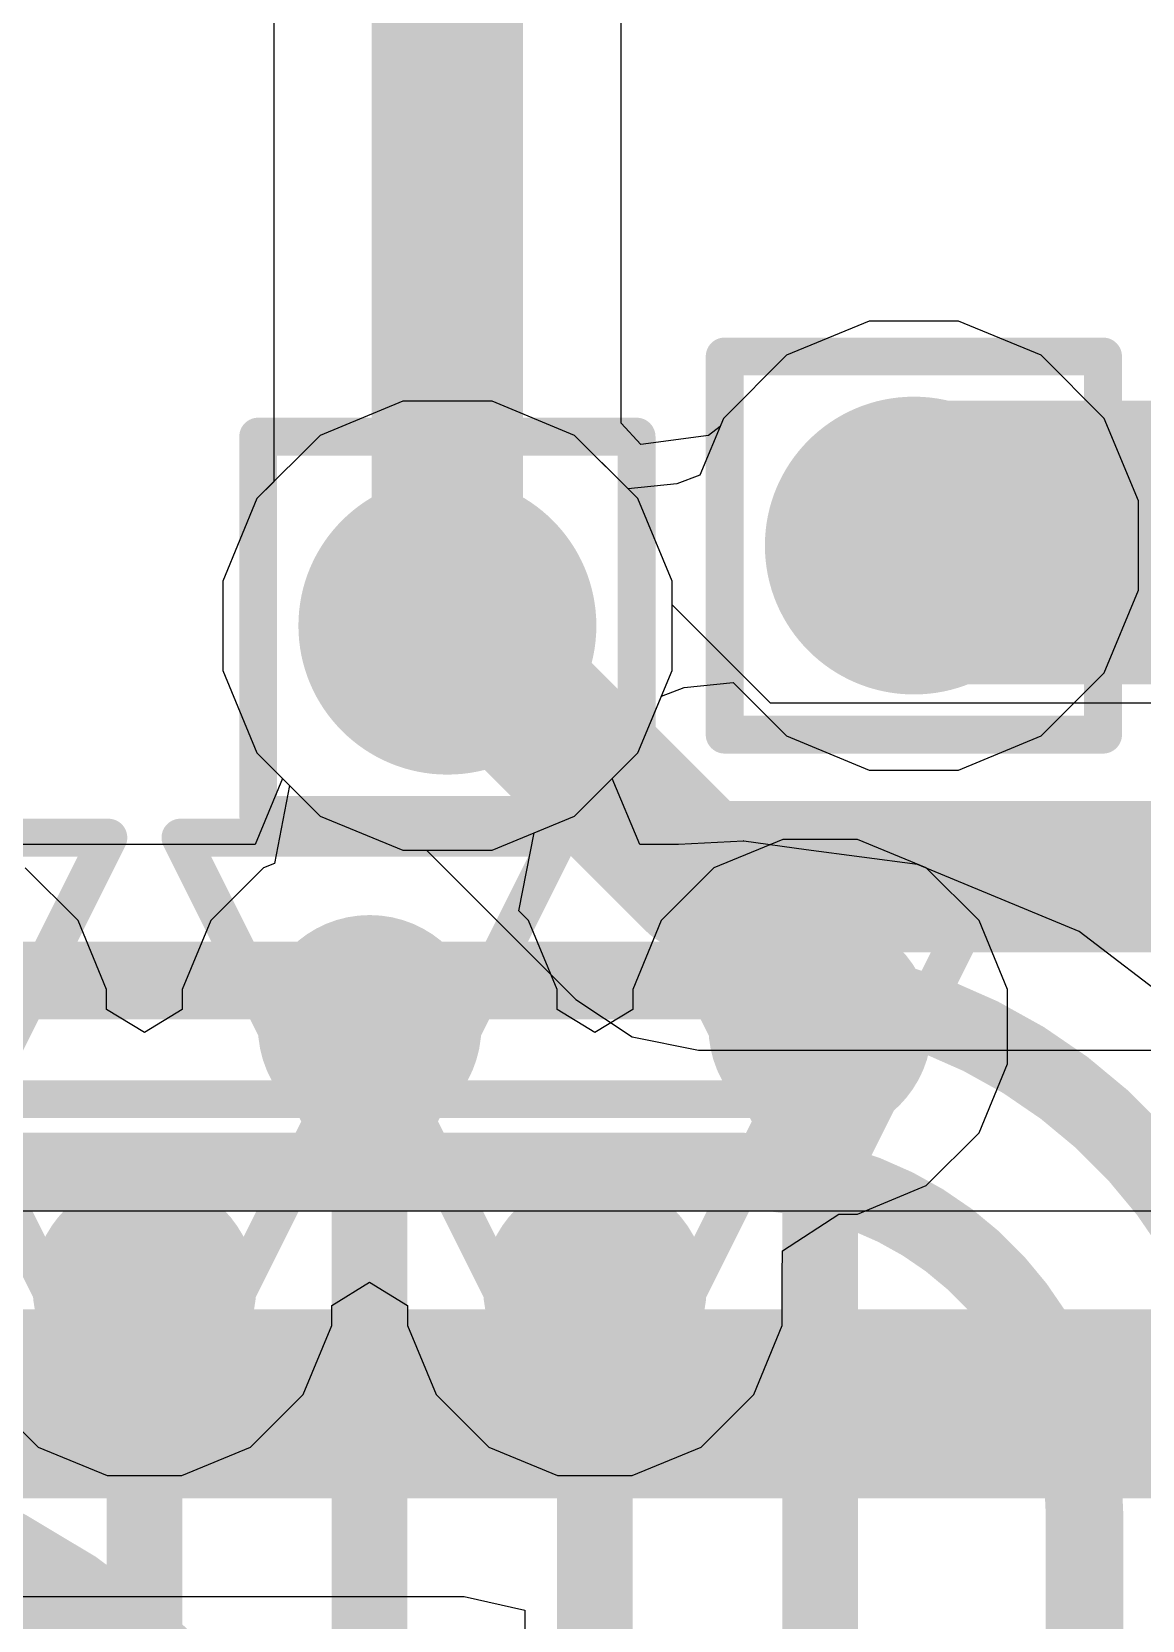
# Model space of a CAD drawing. Header units: inches. Extents: x -6 to 283, y -12 to 154.
# Drawn here: x 28.748 to 30.239, y 3.884 to 6.017 of the extents above; entities that cross this region are included whole.
import ezdxf

# ---------------------------------------------------------------- set-up
doc = ezdxf.new("R2010")
doc.units = ezdxf.units.IN
for name, color, linetype in [('Bottom Layer', 5, 'Continuous'), ('Drill Drawing', 1, 'Continuous'), ('GND-1', 16, 'Continuous'), ('GND-2', 90, 'Continuous'), ('GND-3', 216, 'Continuous'), ('GND-4', 54, 'Continuous'), ('PWR-1', 156, 'Continuous'), ('PWR-2', 130, 'Continuous'), ('Signal L1', 76, 'Continuous'), ('Signal L2', 6, 'Continuous'), ('Top Layer', 1, 'Continuous'), ('Via Holes', 16, 'Continuous')]:
    doc.layers.add(name, color=color, linetype=linetype)

msp = doc.modelspace()

# ---------------------------------------------------------------- hatches: boundary and pattern name
at = {"layer": 'Bottom Layer'}
h = msp.add_hatch(color=5, dxfattribs=at)
edge = h.paths.add_edge_path()
edge.add_arc((29.93232774, 5.32729694), 0.1999996, 0, 360)
h = msp.add_hatch(color=5, dxfattribs=at)
edge = h.paths.add_edge_path()
edge.add_arc((29.30606534, 5.21964158), 0.1999996, 0, 360)
at = {"layer": 'GND-1'}
h = msp.add_hatch(color=16, dxfattribs=at)
edge = h.paths.add_edge_path()
edge.add_arc((29.93232774, 5.32729694), 0.1999996, 0, 360)
h = msp.add_hatch(color=16, dxfattribs=at)
edge = h.paths.add_edge_path()
edge.add_arc((29.30606534, 5.21964158), 0.1999996, 0, 360)
at = {"layer": 'GND-2'}
h = msp.add_hatch(color=90, dxfattribs=at)
edge = h.paths.add_edge_path()
edge.add_arc((29.93232774, 5.32729694), 0.1999996, 0, 360)
h = msp.add_hatch(color=90, dxfattribs=at)
edge = h.paths.add_edge_path()
edge.add_arc((29.30606534, 5.21964158), 0.1999996, 0, 360)
h = msp.add_hatch(color=90, dxfattribs=at)
edge = h.paths.add_edge_path()
edge.add_arc((29.20170436, 4.68099902), 0.1499997, 0, 360)
h = msp.add_hatch(color=90, dxfattribs=at)
edge = h.paths.add_edge_path()
edge.add_arc((29.80650376, 4.68099902), 0.1499997, 0, 360)
h = msp.add_hatch(color=90, dxfattribs=at)
edge = h.paths.add_edge_path()
edge.add_arc((28.89930466, 4.32970686), 0.1499997, 0, 360)
h = msp.add_hatch(color=90, dxfattribs=at)
edge = h.paths.add_edge_path()
edge.add_arc((29.50410406, 4.32970686), 0.1499997, 0, 360)
at = {"layer": 'GND-3'}
h = msp.add_hatch(color=216, dxfattribs=at)
edge = h.paths.add_edge_path()
edge.add_arc((29.93232774, 5.32729694), 0.1999996, 0, 360)
h = msp.add_hatch(color=216, dxfattribs=at)
edge = h.paths.add_edge_path()
edge.add_arc((29.30606534, 5.21964158), 0.1999996, 0, 360)
h = msp.add_hatch(color=216, dxfattribs=at)
edge = h.paths.add_edge_path()
edge.add_arc((29.20170436, 4.68099902), 0.1499997, 0, 360)
h = msp.add_hatch(color=216, dxfattribs=at)
edge = h.paths.add_edge_path()
edge.add_arc((29.80650376, 4.68099902), 0.1499997, 0, 360)
h = msp.add_hatch(color=216, dxfattribs=at)
edge = h.paths.add_edge_path()
edge.add_arc((28.89930466, 4.32970686), 0.1499997, 0, 360)
h = msp.add_hatch(color=216, dxfattribs=at)
edge = h.paths.add_edge_path()
edge.add_arc((29.50410406, 4.32970686), 0.1499997, 0, 360)
at = {"layer": 'GND-4'}
h = msp.add_hatch(color=54, dxfattribs=at)
edge = h.paths.add_edge_path()
edge.add_arc((29.93232774, 5.32729694), 0.1999996, 0, 360)
h = msp.add_hatch(color=54, dxfattribs=at)
edge = h.paths.add_edge_path()
edge.add_arc((29.30606534, 5.21964158), 0.1999996, 0, 360)
at = {"layer": 'PWR-1'}
h = msp.add_hatch(color=156, dxfattribs=at)
edge = h.paths.add_edge_path()
edge.add_arc((29.93232774, 5.32729694), 0.1999996, 0, 360)
h = msp.add_hatch(color=156, dxfattribs=at)
edge = h.paths.add_edge_path()
edge.add_arc((29.30606534, 5.21964158), 0.1999996, 0, 360)
h = msp.add_hatch(color=156, dxfattribs=at)
edge = h.paths.add_edge_path()
edge.add_arc((29.20170436, 4.68099902), 0.1499997, 0, 360)
h = msp.add_hatch(color=156, dxfattribs=at)
edge = h.paths.add_edge_path()
edge.add_arc((29.80650376, 4.68099902), 0.1499997, 0, 360)
h = msp.add_hatch(color=156, dxfattribs=at)
edge = h.paths.add_edge_path()
edge.add_arc((28.89930466, 4.32970686), 0.1499997, 0, 360)
h = msp.add_hatch(color=156, dxfattribs=at)
edge = h.paths.add_edge_path()
edge.add_arc((29.50410406, 4.32970686), 0.1499997, 0, 360)
at = {"layer": 'PWR-2'}
h = msp.add_hatch(color=130, dxfattribs=at)
edge = h.paths.add_edge_path()
edge.add_arc((29.93232774, 5.32729694), 0.1999996, 0, 360)
h = msp.add_hatch(color=130, dxfattribs=at)
edge = h.paths.add_edge_path()
edge.add_arc((29.30606534, 5.21964158), 0.1999996, 0, 360)
h = msp.add_hatch(color=130, dxfattribs=at)
edge = h.paths.add_edge_path()
edge.add_arc((29.20170436, 4.68099902), 0.1499997, 0, 360)
h = msp.add_hatch(color=130, dxfattribs=at)
edge = h.paths.add_edge_path()
edge.add_arc((29.80650376, 4.68099902), 0.1499997, 0, 360)
h = msp.add_hatch(color=130, dxfattribs=at)
edge = h.paths.add_edge_path()
edge.add_arc((28.89930466, 4.32970686), 0.1499997, 0, 360)
h = msp.add_hatch(color=130, dxfattribs=at)
edge = h.paths.add_edge_path()
edge.add_arc((29.50410406, 4.32970686), 0.1499997, 0, 360)
at = {"layer": 'Signal L1'}
h = msp.add_hatch(color=76, dxfattribs=at)
edge = h.paths.add_edge_path()
edge.add_arc((29.93232774, 5.32729694), 0.1999996, 0, 360)
h = msp.add_hatch(color=76, dxfattribs=at)
edge = h.paths.add_edge_path()
edge.add_arc((29.30606534, 5.21964158), 0.1999996, 0, 360)
h = msp.add_hatch(color=76, dxfattribs=at)
edge = h.paths.add_edge_path()
edge.add_arc((29.20170436, 4.68099902), 0.1499997, 0, 360)
h = msp.add_hatch(color=76, dxfattribs=at)
edge = h.paths.add_edge_path()
edge.add_arc((29.80650376, 4.68099902), 0.1499997, 0, 360)
h = msp.add_hatch(color=76, dxfattribs=at)
edge = h.paths.add_edge_path()
edge.add_arc((28.89930466, 4.32970686), 0.1499997, 0, 360)
h = msp.add_hatch(color=76, dxfattribs=at)
edge = h.paths.add_edge_path()
edge.add_arc((29.50410406, 4.32970686), 0.1499997, 0, 360)
at = {"layer": 'Signal L2'}
h = msp.add_hatch(color=6, dxfattribs=at)
edge = h.paths.add_edge_path()
edge.add_arc((29.93232774, 5.32729694), 0.1999996, 0, 360)
h = msp.add_hatch(color=6, dxfattribs=at)
edge = h.paths.add_edge_path()
edge.add_arc((29.30606534, 5.21964158), 0.1999996, 0, 360)
h = msp.add_hatch(color=6, dxfattribs=at)
edge = h.paths.add_edge_path()
edge.add_arc((29.20170436, 4.68099902), 0.1499997, 0, 360)
h = msp.add_hatch(color=6, dxfattribs=at)
edge = h.paths.add_edge_path()
edge.add_arc((29.80650376, 4.68099902), 0.1499997, 0, 360)
h = msp.add_hatch(color=6, dxfattribs=at)
edge = h.paths.add_edge_path()
edge.add_arc((28.89930466, 4.32970686), 0.1499997, 0, 360)
h = msp.add_hatch(color=6, dxfattribs=at)
edge = h.paths.add_edge_path()
edge.add_arc((29.50410406, 4.32970686), 0.1499997, 0, 360)
at = {"layer": 'Top Layer'}
h = msp.add_hatch(color=1, dxfattribs=at)
edge = h.paths.add_edge_path()
edge.add_arc((29.93232774, 5.32729694), 0.1999996, 0, 360)
h = msp.add_hatch(color=1, dxfattribs=at)
edge = h.paths.add_edge_path()
edge.add_arc((29.30606534, 5.21964158), 0.1999996, 0, 360)
at = {"layer": 'Via Holes'}
h = msp.add_hatch(color=7, dxfattribs=at)
edge = h.paths.add_edge_path()
edge.add_arc((29.93232774, 5.32729694), 0.0999998, 0, 360)
h = msp.add_hatch(color=7, dxfattribs=at)
edge = h.paths.add_edge_path()
edge.add_arc((29.30606534, 5.21964158), 0.0999998, 0, 360)
h = msp.add_hatch(color=7, dxfattribs=at)
edge = h.paths.add_edge_path()
edge.add_arc((29.20170436, 4.68099902), 0.07499858, 0, 360)
h = msp.add_hatch(color=7, dxfattribs=at)
edge = h.paths.add_edge_path()
edge.add_arc((29.80650376, 4.68099902), 0.07499858, 0, 360)
h = msp.add_hatch(color=7, dxfattribs=at)
edge = h.paths.add_edge_path()
edge.add_arc((28.89930466, 4.32970686), 0.07499858, 0, 360)
h = msp.add_hatch(color=7, dxfattribs=at)
edge = h.paths.add_edge_path()
edge.add_arc((29.50410406, 4.32970686), 0.07499858, 0, 360)

# ---------------------------------------------------------------- linework, layer by layer
at = {"layer": 'Bottom Layer'}
for p, q in [((29.24607308, 5.52124118), (29.1352224, 5.4753256)), ((29.3660576, 5.52124118), (29.24607308, 5.52124118)), ((29.47690828, 5.4753256), (29.3660576, 5.52124118)), ((29.1352224, 5.4753256), (29.05038132, 5.390484519999999)), ((29.56174936, 5.390484519999999), (29.47690828, 5.4753256)), ((29.05038132, 5.390484519999999), (29.00446574, 5.27963384)), ((29.60766494, 5.27963384), (29.56174936, 5.390484519999999)), ((29.00446574, 5.27963384), (29.00446574, 5.15964932)), ((29.60766494, 5.15964932), (29.60766494, 5.27963384)), ((29.00446574, 5.15964932), (29.05038132, 5.048798639999999)), ((29.56174936, 5.048798639999999), (29.60766494, 5.15964932)), ((29.05038132, 5.048798639999999), (29.0847018, 5.014478159999999)), ((29.52742888, 5.014478159999999), (29.56174936, 5.048798639999999)), ((29.0847018, 5.014478159999999), (29.04787688, 4.92557816)), ((29.5642538, 4.92557816), (29.52742888, 5.014478159999999)), ((29.70360836, 4.93031272), (29.61643048, 4.92557816)), ((29.70382934, 4.93056672), (29.70360836, 4.930609899999999)), ((29.70360836, 4.930609899999999), (29.70360836, 4.93031272)), ((29.70382934, 4.930282239999999), (29.70382934, 4.93056672)), ((29.78769252, 4.91875064), (29.70382934, 4.930282239999999)), ((29.04787688, 4.92557816), (25.56355568, 4.92557816)), ((29.61643048, 4.92557816), (29.5642538, 4.92557816)), ((29.93705722, 4.89908596), (29.78769252, 4.91875064)), ((30.15428818, 4.80910646), (29.93705722, 4.89908596)), ((30.34082578, 4.665972379999999), (30.15428818, 4.80910646))]:
    msp.add_line(p, q, dxfattribs=at)
for points in [[(29.93232774, 5.32729694, 0.3809999999999999, 0.3809999999999999, 0), (29.93637142, 5.33134062, 0.3809999999999999, 0.3809999999999999, 0)], [(29.93637142, 5.33134062, 0.3809999999999999, 0.3809999999999999, 0), (31.0315991, 5.33134062, 0.3809999999999999, 0.3809999999999999, 0)], [(20.12955334, 4.74300042, 0.10414, 0.10414, 0), (29.70361344, 4.74300042, 0.10414, 0.10414, 0)], [(29.70361344, 4.74300042, 0.10414, 0.10414, -0.0001188130491688547), (29.70373536, 4.74300042, 0.10414, 0.10414, 0)], [(29.70373536, 4.74300042, 0.10414, 0.10414, -0.4142990155012524), (30.41785382, 4.029090239999999, 0.10414, 0.10414, 0)], [(20.12955334, 4.486460419999999, 0.10414, 0.10414, 0), (29.70360836, 4.486460419999999, 0.10414, 0.10414, 0)], [(29.70360836, 4.486460419999999, 0.10414, 0.10414, -0.414426660253862), (30.16131382, 4.0290877, 0.10414, 0.10414, 0)], [(28.21739086, 4.029090239999999, 0.254, 0.254, -0.4142135623730951), (29.2001194, 3.0463617, 0.254, 0.254, 0)], [(30.16131382, 4.0290877, 0.10414, 0.10414, 0), (30.16131382, 4.029090239999999, 0.10414, 0.10414, 0)], [(30.16131382, 0.13533882, 0.10414, 0.10414, 0), (30.16131382, 4.0290877, 0.10414, 0.10414, 0)]]:
    msp.add_lwpolyline(points, format="xyseb", dxfattribs=at)
for points in [[(29.83707774, 5.32729694, 0.1905, 0.1905, 1), (30.02757774, 5.32729694, 0.1905, 0.1905, 1)], [(29.84112142, 5.33134062, 0.1905, 0.1905, 1), (30.03162142, 5.33134062, 0.1905, 0.1905, 1)], [(29.84112142, 5.33134062, 0.1905, 0.1905, 1), (30.03162142, 5.33134062, 0.1905, 0.1905, 1)], [(29.67757844, 4.74300042, 0.05207, 0.05207, 1), (29.72964843999999, 4.74300042, 0.05207, 0.05207, 1)], [(29.67757844, 4.74300042, 0.05207, 0.05207, 1), (29.72964843999999, 4.74300042, 0.05207, 0.05207, 1)], [(29.67770036, 4.74300042, 0.05207, 0.05207, 1), (29.72977036, 4.74300042, 0.05207, 0.05207, 1)], [(29.67770036, 4.74300042, 0.05207, 0.05207, 1), (29.72977036, 4.74300042, 0.05207, 0.05207, 1)], [(29.67757336, 4.486460419999999, 0.05207, 0.05207, 1), (29.72964336, 4.486460419999999, 0.05207, 0.05207, 1)], [(29.67757336, 4.486460419999999, 0.05207, 0.05207, 1), (29.72964336, 4.486460419999999, 0.05207, 0.05207, 1)], [(30.13527882, 4.029090239999999, 0.05207, 0.05207, 1), (30.18734882, 4.029090239999999, 0.05207, 0.05207, 1)], [(30.13527882, 4.0290877, 0.05207, 0.05207, 1), (30.18734882, 4.0290877, 0.05207, 0.05207, 1)], [(30.13527882, 4.0290877, 0.05207, 0.05207, 1), (30.18734882, 4.0290877, 0.05207, 0.05207, 1)], [(30.13527882, 4.0290877, 0.05207, 0.05207, 1), (30.18734882, 4.0290877, 0.05207, 0.05207, 1)]]:
    msp.add_lwpolyline(points, format="xyseb", close=True, dxfattribs=at)
at = {"layer": 'Drill Drawing'}
for points in [[(29.67832774, 5.58129694, 0.0508, 0.0508, 0), (30.18632774, 5.58129694, 0.0508, 0.0508, 0)], [(29.67832774, 5.07329694, 0.0508, 0.0508, 0), (29.67832774, 5.58129694, 0.0508, 0.0508, 0)], [(30.18632774, 5.07329694, 0.0508, 0.0508, 0), (30.18632774, 5.58129694, 0.0508, 0.0508, 0)], [(29.05206534, 5.47364158, 0.0508, 0.0508, 0), (29.56006534, 5.47364158, 0.0508, 0.0508, 0)], [(29.05206534, 4.96564158, 0.0508, 0.0508, 0), (29.05206534, 5.47364158, 0.0508, 0.0508, 0)], [(29.56006534, 4.96564158, 0.0508, 0.0508, 0), (29.56006534, 5.47364158, 0.0508, 0.0508, 0)], [(29.67832774, 5.07329694, 0.0508, 0.0508, 0), (30.18632774, 5.07329694, 0.0508, 0.0508, 0)], [(29.05206534, 4.96564158, 0.0508, 0.0508, 0), (29.56006534, 4.96564158, 0.0508, 0.0508, 0)], [(28.3429075, 4.934999019999999, 0.0508, 0.0508, 0), (28.8509075, 4.934999019999999, 0.0508, 0.0508, 0)], [(28.5969075, 4.42699902, 0.0508, 0.0508, 0), (28.8509075, 4.934999019999999, 0.0508, 0.0508, 0)], [(28.94770436, 4.934999019999999, 0.0508, 0.0508, 0), (29.45570436, 4.934999019999999, 0.0508, 0.0508, 0)], [(28.94770436, 4.934999019999999, 0.0508, 0.0508, 0), (29.20170436, 4.42699902, 0.0508, 0.0508, 0)], [(29.20170436, 4.42699902, 0.0508, 0.0508, 0), (29.45570436, 4.934999019999999, 0.0508, 0.0508, 0)], [(29.55250376, 4.934999019999999, 0.0508, 0.0508, 0), (30.06050376, 4.934999019999999, 0.0508, 0.0508, 0)], [(29.55250376, 4.934999019999999, 0.0508, 0.0508, 0), (29.80650376, 4.42699902, 0.0508, 0.0508, 0)], [(29.80650376, 4.42699902, 0.0508, 0.0508, 0), (30.06050376, 4.934999019999999, 0.0508, 0.0508, 0)], [(28.64530466, 4.583706859999999, 0.0508, 0.0508, 0), (29.15330466, 4.583706859999999, 0.0508, 0.0508, 0)], [(28.64530466, 4.583706859999999, 0.0508, 0.0508, 0), (28.89930466, 4.075706859999999, 0.0508, 0.0508, 0)], [(28.89930466, 4.075706859999999, 0.0508, 0.0508, 0), (29.15330466, 4.583706859999999, 0.0508, 0.0508, 0)], [(29.25010406, 4.583706859999999, 0.0508, 0.0508, 0), (29.75810406, 4.583706859999999, 0.0508, 0.0508, 0)], [(29.25010406, 4.583706859999999, 0.0508, 0.0508, 0), (29.50410406, 4.075706859999999, 0.0508, 0.0508, 0)], [(29.50410406, 4.075706859999999, 0.0508, 0.0508, 0), (29.75810406, 4.583706859999999, 0.0508, 0.0508, 0)]]:
    msp.add_lwpolyline(points, format="xyseb", dxfattribs=at)
for points in [[(29.66562774, 5.58129694, 0.0254, 0.0254, 1), (29.69102774, 5.58129694, 0.0254, 0.0254, 1)], [(29.66562774, 5.58129694, 0.0254, 0.0254, 1), (29.69102774, 5.58129694, 0.0254, 0.0254, 1)], [(30.17362774, 5.58129694, 0.0254, 0.0254, 1), (30.19902774, 5.58129694, 0.0254, 0.0254, 1)], [(30.17362774, 5.58129694, 0.0254, 0.0254, 1), (30.19902774, 5.58129694, 0.0254, 0.0254, 1)], [(29.03936534, 5.47364158, 0.0254, 0.0254, 1), (29.06476534, 5.47364158, 0.0254, 0.0254, 1)], [(29.03936534, 5.47364158, 0.0254, 0.0254, 1), (29.06476534, 5.47364158, 0.0254, 0.0254, 1)], [(29.54736534, 5.47364158, 0.0254, 0.0254, 1), (29.57276534, 5.47364158, 0.0254, 0.0254, 1)], [(29.54736534, 5.47364158, 0.0254, 0.0254, 1), (29.57276534, 5.47364158, 0.0254, 0.0254, 1)], [(29.66562774, 5.07329694, 0.0254, 0.0254, 1), (29.69102774, 5.07329694, 0.0254, 0.0254, 1)], [(29.66562774, 5.07329694, 0.0254, 0.0254, 1), (29.69102774, 5.07329694, 0.0254, 0.0254, 1)], [(30.17362774, 5.07329694, 0.0254, 0.0254, 1), (30.19902774, 5.07329694, 0.0254, 0.0254, 1)], [(30.17362774, 5.07329694, 0.0254, 0.0254, 1), (30.19902774, 5.07329694, 0.0254, 0.0254, 1)], [(29.03936534, 4.96564158, 0.0254, 0.0254, 1), (29.06476534, 4.96564158, 0.0254, 0.0254, 1)], [(29.03936534, 4.96564158, 0.0254, 0.0254, 1), (29.06476534, 4.96564158, 0.0254, 0.0254, 1)], [(29.54736534, 4.96564158, 0.0254, 0.0254, 1), (29.57276534, 4.96564158, 0.0254, 0.0254, 1)], [(29.54736534, 4.96564158, 0.0254, 0.0254, 1), (29.57276534, 4.96564158, 0.0254, 0.0254, 1)], [(28.8382075, 4.934999019999999, 0.0254, 0.0254, 1), (28.8636075, 4.934999019999999, 0.0254, 0.0254, 1)], [(28.8382075, 4.934999019999999, 0.0254, 0.0254, 1), (28.8636075, 4.934999019999999, 0.0254, 0.0254, 1)], [(28.93500436, 4.934999019999999, 0.0254, 0.0254, 1), (28.96040435999999, 4.934999019999999, 0.0254, 0.0254, 1)], [(28.93500436, 4.934999019999999, 0.0254, 0.0254, 1), (28.96040435999999, 4.934999019999999, 0.0254, 0.0254, 1)], [(29.44300436, 4.934999019999999, 0.0254, 0.0254, 1), (29.46840436, 4.934999019999999, 0.0254, 0.0254, 1)], [(29.44300436, 4.934999019999999, 0.0254, 0.0254, 1), (29.46840436, 4.934999019999999, 0.0254, 0.0254, 1)], [(29.53980376, 4.934999019999999, 0.0254, 0.0254, 1), (29.56520376, 4.934999019999999, 0.0254, 0.0254, 1)], [(29.53980376, 4.934999019999999, 0.0254, 0.0254, 1), (29.56520376, 4.934999019999999, 0.0254, 0.0254, 1)], [(30.04780376, 4.934999019999999, 0.0254, 0.0254, 1), (30.07320376, 4.934999019999999, 0.0254, 0.0254, 1)], [(30.04780376, 4.934999019999999, 0.0254, 0.0254, 1), (30.07320376, 4.934999019999999, 0.0254, 0.0254, 1)], [(29.14060466, 4.583706859999999, 0.0254, 0.0254, 1), (29.16600466, 4.583706859999999, 0.0254, 0.0254, 1)], [(29.14060466, 4.583706859999999, 0.0254, 0.0254, 1), (29.16600466, 4.583706859999999, 0.0254, 0.0254, 1)], [(29.23740406, 4.583706859999999, 0.0254, 0.0254, 1), (29.26280406, 4.583706859999999, 0.0254, 0.0254, 1)], [(29.23740406, 4.583706859999999, 0.0254, 0.0254, 1), (29.26280406, 4.583706859999999, 0.0254, 0.0254, 1)], [(29.74540405999999, 4.583706859999999, 0.0254, 0.0254, 1), (29.77080406, 4.583706859999999, 0.0254, 0.0254, 1)], [(29.74540405999999, 4.583706859999999, 0.0254, 0.0254, 1), (29.77080406, 4.583706859999999, 0.0254, 0.0254, 1)], [(29.18900436, 4.42699902, 0.0254, 0.0254, 1), (29.21440436, 4.42699902, 0.0254, 0.0254, 1)], [(29.18900436, 4.42699902, 0.0254, 0.0254, 1), (29.21440436, 4.42699902, 0.0254, 0.0254, 1)], [(29.79380376, 4.42699902, 0.0254, 0.0254, 1), (29.81920376, 4.42699902, 0.0254, 0.0254, 1)], [(29.79380376, 4.42699902, 0.0254, 0.0254, 1), (29.81920376, 4.42699902, 0.0254, 0.0254, 1)], [(28.88660466, 4.075706859999999, 0.0254, 0.0254, 1), (28.91200466, 4.075706859999999, 0.0254, 0.0254, 1)], [(28.88660466, 4.075706859999999, 0.0254, 0.0254, 1), (28.91200466, 4.075706859999999, 0.0254, 0.0254, 1)], [(29.49140406, 4.075706859999999, 0.0254, 0.0254, 1), (29.51680406, 4.075706859999999, 0.0254, 0.0254, 1)], [(29.49140406, 4.075706859999999, 0.0254, 0.0254, 1), (29.51680406, 4.075706859999999, 0.0254, 0.0254, 1)]]:
    msp.add_lwpolyline(points, format="xyseb", close=True, dxfattribs=at)
at = {"layer": 'GND-1'}
for p, q in [((29.24607308, 5.52124118), (29.1352224, 5.4753256)), ((29.3660576, 5.52124118), (29.24607308, 5.52124118)), ((29.47690828, 5.4753256), (29.3660576, 5.52124118)), ((29.1352224, 5.4753256), (29.05038132, 5.390484519999999)), ((29.56174936, 5.390484519999999), (29.47690828, 5.4753256)), ((29.05038132, 5.390484519999999), (29.00446574, 5.27963384)), ((29.60766494, 5.27963384), (29.56174936, 5.390484519999999)), ((29.00446574, 5.27963384), (29.00446574, 5.15964932)), ((29.60766494, 5.15964932), (29.60766494, 5.27963384)), ((29.00446574, 5.15964932), (29.05038132, 5.048798639999999)), ((29.56174936, 5.048798639999999), (29.60766494, 5.15964932)), ((29.05038132, 5.048798639999999), (29.1352224, 4.96395756)), ((29.47690828, 4.96395756), (29.56174936, 5.048798639999999)), ((29.1352224, 4.96395756), (29.24607308, 4.91804198)), ((29.3660576, 4.91804198), (29.47690828, 4.96395756)), ((29.24607308, 4.91804198), (29.3660576, 4.91804198))]:
    msp.add_line(p, q, dxfattribs=at)
at = {"layer": 'GND-2'}
for p, q in [((29.24607308, 5.52124118), (29.1352224, 5.4753256)), ((29.3660576, 5.52124118), (29.24607308, 5.52124118)), ((29.47690828, 5.4753256), (29.3660576, 5.52124118)), ((29.1352224, 5.4753256), (29.05038132, 5.390484519999999)), ((29.56174936, 5.390484519999999), (29.47690828, 5.4753256)), ((29.05038132, 5.390484519999999), (29.00446574, 5.27963384)), ((29.60766494, 5.27963384), (29.56174936, 5.390484519999999)), ((29.00446574, 5.27963384), (29.00446574, 5.15964932)), ((29.60766494, 5.15964932), (29.60766494, 5.27963384)), ((29.00446574, 5.15964932), (29.05038132, 5.048798639999999)), ((29.56174936, 5.048798639999999), (29.60766494, 5.15964932)), ((29.05038132, 5.048798639999999), (29.09416838, 5.00501158)), ((29.47690828, 4.96395756), (29.56174936, 5.048798639999999)), ((29.09416838, 5.00501158), (29.07398046, 4.900424539999999)), ((29.42273008, 4.94151666), (29.47690828, 4.96395756)), ((29.40186906, 4.83665022), (29.42273008, 4.94151666)), ((29.75645814, 4.93259872), (29.66398436, 4.894295519999999)), ((29.85654938, 4.93259872), (29.75645814, 4.93259872)), ((29.94902316, 4.894295519999999), (29.85654938, 4.93259872)), ((28.810204, 4.823518419999999), (28.7394269, 4.894295519999999)), ((29.05918496, 4.894295519999999), (28.98840786, 4.823518419999999)), ((29.07398046, 4.900424539999999), (29.05918496, 4.894295519999999)), ((29.66398436, 4.894295519999999), (29.59320726, 4.823518419999999)), ((30.01980026, 4.823518419999999), (29.94902316, 4.894295519999999)), ((28.8485072, 4.731044639999999), (28.810204, 4.823518419999999)), ((28.98840786, 4.823518419999999), (28.95010466, 4.731044639999999)), ((29.41500086, 4.823518419999999), (29.40186906, 4.83665022)), ((29.45330406, 4.731044639999999), (29.41500086, 4.823518419999999)), ((29.59320726, 4.823518419999999), (29.55490406, 4.731044639999999)), ((30.05810346, 4.731044639999999), (30.01980026, 4.823518419999999)), ((28.8485072, 4.704288279999999), (28.8485072, 4.731044639999999)), ((28.95010466, 4.731044639999999), (28.95010466, 4.70428574)), ((29.45330406, 4.7042832), (29.45330406, 4.731044639999999)), ((29.55490406, 4.731044639999999), (29.55490406, 4.7042832)), ((30.05810346, 4.6309534), (30.05810346, 4.731044639999999)), ((28.8993072, 4.67304374), (28.8485072, 4.704288279999999)), ((28.95010466, 4.70428574), (28.8993072, 4.67304374)), ((29.50410406, 4.6730412), (29.45330406, 4.7042832)), ((29.55490406, 4.7042832), (29.50410406, 4.6730412)), ((30.01980026, 4.538479619999999), (30.05810346, 4.6309534)), ((29.94902316, 4.46770252), (30.01980026, 4.538479619999999)), ((29.85654938, 4.42939932), (29.94902316, 4.46770252)), ((29.75600602, 4.37994806), (29.83136528, 4.42939932)), ((29.83136528, 4.42939932), (29.85654938, 4.42939932)), ((29.75570376, 4.34726588), (29.75600602, 4.37994806)), ((29.15090436, 4.30642268), (29.20170436, 4.33766468)), ((29.20170436, 4.33766468), (29.25250436, 4.30642268)), ((29.75570376, 4.279661239999999), (29.75570376, 4.34726588)), ((29.15090436, 4.279661239999999), (29.15090436, 4.30642268)), ((29.25250436, 4.30642268), (29.25250436, 4.279661239999999)), ((29.11260116, 4.18718746), (29.15090436, 4.279661239999999)), ((29.25250436, 4.279661239999999), (29.29080756, 4.18718746)), ((29.71740056, 4.18718746), (29.75570376, 4.279661239999999)), ((28.68600816, 4.18718746), (28.75678526, 4.11641036)), ((29.04182406, 4.11641036), (29.11260116, 4.18718746)), ((29.29080756, 4.18718746), (29.36158466, 4.11641036)), ((29.64662346, 4.11641036), (29.71740056, 4.18718746)), ((28.75678526, 4.11641036), (28.84925904, 4.078107159999999)), ((28.94935028, 4.078107159999999), (29.04182406, 4.11641036)), ((29.36158466, 4.11641036), (29.45405844, 4.078107159999999)), ((29.55414968, 4.078107159999999), (29.64662346, 4.11641036)), ((28.84925904, 4.078107159999999), (28.94935028, 4.078107159999999)), ((29.45405844, 4.078107159999999), (29.55414968, 4.078107159999999))]:
    msp.add_line(p, q, dxfattribs=at)
at = {"layer": 'GND-3'}
for p, q in [((29.24607308, 5.52124118), (29.1352224, 5.4753256)), ((29.3660576, 5.52124118), (29.24607308, 5.52124118)), ((29.47690828, 5.4753256), (29.3660576, 5.52124118)), ((29.1352224, 5.4753256), (29.05038132, 5.390484519999999)), ((29.56174936, 5.390484519999999), (29.47690828, 5.4753256)), ((29.05038132, 5.390484519999999), (29.00446574, 5.27963384)), ((29.60766494, 5.27963384), (29.56174936, 5.390484519999999)), ((29.00446574, 5.27963384), (29.00446574, 5.15964932)), ((29.60766494, 5.15964932), (29.60766494, 5.27963384)), ((29.00446574, 5.15964932), (29.05038132, 5.048798639999999)), ((29.56174936, 5.048798639999999), (29.60766494, 5.15964932)), ((29.05038132, 5.048798639999999), (29.09416838, 5.00501158)), ((29.47690828, 4.96395756), (29.56174936, 5.048798639999999)), ((29.09416838, 5.00501158), (29.07398046, 4.900424539999999)), ((29.42273008, 4.94151666), (29.47690828, 4.96395756)), ((29.40186906, 4.83665022), (29.42273008, 4.94151666)), ((29.75645814, 4.93259872), (29.66398436, 4.894295519999999)), ((29.85654938, 4.93259872), (29.75645814, 4.93259872)), ((29.94902316, 4.894295519999999), (29.85654938, 4.93259872)), ((28.810204, 4.823518419999999), (28.7394269, 4.894295519999999)), ((29.05918496, 4.894295519999999), (28.98840786, 4.823518419999999)), ((29.07398046, 4.900424539999999), (29.05918496, 4.894295519999999)), ((29.66398436, 4.894295519999999), (29.59320726, 4.823518419999999)), ((30.01980026, 4.823518419999999), (29.94902316, 4.894295519999999)), ((28.8485072, 4.731044639999999), (28.810204, 4.823518419999999)), ((28.98840786, 4.823518419999999), (28.95010466, 4.731044639999999)), ((29.41500086, 4.823518419999999), (29.40186906, 4.83665022)), ((29.45330406, 4.731044639999999), (29.41500086, 4.823518419999999)), ((29.59320726, 4.823518419999999), (29.55490406, 4.731044639999999)), ((30.05810346, 4.731044639999999), (30.01980026, 4.823518419999999)), ((28.8485072, 4.704288279999999), (28.8485072, 4.731044639999999)), ((28.95010466, 4.731044639999999), (28.95010466, 4.70428574)), ((29.45330406, 4.7042832), (29.45330406, 4.731044639999999)), ((29.55490406, 4.731044639999999), (29.55490406, 4.7042832)), ((30.05810346, 4.6309534), (30.05810346, 4.731044639999999)), ((28.8993072, 4.67304374), (28.8485072, 4.704288279999999)), ((28.95010466, 4.70428574), (28.8993072, 4.67304374)), ((29.50410406, 4.6730412), (29.45330406, 4.7042832)), ((29.55490406, 4.7042832), (29.50410406, 4.6730412)), ((30.01980026, 4.538479619999999), (30.05810346, 4.6309534)), ((29.94902316, 4.46770252), (30.01980026, 4.538479619999999)), ((29.85654938, 4.42939932), (29.94902316, 4.46770252)), ((29.75600602, 4.37994806), (29.83136528, 4.42939932)), ((29.83136528, 4.42939932), (29.85654938, 4.42939932)), ((29.75570376, 4.34726588), (29.75600602, 4.37994806)), ((29.15090436, 4.30642268), (29.20170436, 4.33766468)), ((29.20170436, 4.33766468), (29.25250436, 4.30642268)), ((29.75570376, 4.279661239999999), (29.75570376, 4.34726588)), ((29.15090436, 4.279661239999999), (29.15090436, 4.30642268)), ((29.25250436, 4.30642268), (29.25250436, 4.279661239999999)), ((29.11260116, 4.18718746), (29.15090436, 4.279661239999999)), ((29.25250436, 4.279661239999999), (29.29080756, 4.18718746)), ((29.71740056, 4.18718746), (29.75570376, 4.279661239999999)), ((28.68600816, 4.18718746), (28.75678526, 4.11641036)), ((29.04182406, 4.11641036), (29.11260116, 4.18718746)), ((29.29080756, 4.18718746), (29.36158466, 4.11641036)), ((29.64662346, 4.11641036), (29.71740056, 4.18718746)), ((28.75678526, 4.11641036), (28.84925904, 4.078107159999999)), ((28.94935028, 4.078107159999999), (29.04182406, 4.11641036)), ((29.36158466, 4.11641036), (29.45405844, 4.078107159999999)), ((29.55414968, 4.078107159999999), (29.64662346, 4.11641036)), ((28.84925904, 4.078107159999999), (28.94935028, 4.078107159999999)), ((29.45405844, 4.078107159999999), (29.55414968, 4.078107159999999))]:
    msp.add_line(p, q, dxfattribs=at)
at = {"layer": 'GND-4'}
for p, q in [((29.24607308, 5.52124118), (29.1352224, 5.4753256)), ((29.3660576, 5.52124118), (29.24607308, 5.52124118)), ((29.47690828, 5.4753256), (29.3660576, 5.52124118)), ((29.1352224, 5.4753256), (29.05038132, 5.390484519999999)), ((29.56174936, 5.390484519999999), (29.47690828, 5.4753256)), ((29.05038132, 5.390484519999999), (29.00446574, 5.27963384)), ((29.60766494, 5.27963384), (29.56174936, 5.390484519999999)), ((29.00446574, 5.27963384), (29.00446574, 5.15964932)), ((29.60766494, 5.15964932), (29.60766494, 5.27963384)), ((29.00446574, 5.15964932), (29.05038132, 5.048798639999999)), ((29.56174936, 5.048798639999999), (29.60766494, 5.15964932)), ((29.05038132, 5.048798639999999), (29.1352224, 4.96395756)), ((29.47690828, 4.96395756), (29.56174936, 5.048798639999999)), ((29.1352224, 4.96395756), (29.24607308, 4.91804198)), ((29.3660576, 4.91804198), (29.47690828, 4.96395756)), ((29.24607308, 4.91804198), (29.3660576, 4.91804198))]:
    msp.add_line(p, q, dxfattribs=at)
at = {"layer": 'PWR-1'}
for p, q in [((29.07298732, 6.11151432), (29.07298732, 5.41309052)), ((29.53914336, 5.49178226), (29.53914336, 6.04903794)), ((29.87233548, 5.62889654), (29.7614848, 5.58298096)), ((29.99232, 5.62889654), (29.87233548, 5.62889654)), ((30.10317068, 5.58298096), (29.99232, 5.62889654)), ((29.7614848, 5.58298096), (29.67664372, 5.498139879999999)), ((30.18801176, 5.498139879999999), (30.10317068, 5.58298096)), ((29.56579812, 5.462844039999999), (29.53914336, 5.49178226)), ((29.67221142, 5.48743886), (29.65663614, 5.4749573)), ((29.67664372, 5.498139879999999), (29.67221142, 5.48743886)), ((30.23392734, 5.3872892), (30.18801176, 5.498139879999999)), ((29.65663614, 5.4749573), (29.56579812, 5.462844039999999)), ((29.07298732, 5.41309052), (29.05038132, 5.390484519999999)), ((29.05038132, 5.390484519999999), (29.00446574, 5.27963384)), ((30.23392734, 5.26730468), (30.23392734, 5.3872892)), ((29.00446574, 5.27963384), (29.00446574, 5.15964932)), ((30.18801176, 5.156453999999999), (30.23392734, 5.26730468)), ((29.00446574, 5.15964932), (29.05038132, 5.048798639999999)), ((29.62413176, 5.1367182), (29.68979838, 5.14329934)), ((29.68979838, 5.14329934), (29.7614848, 5.07161292)), ((30.10317068, 5.07161292), (30.18801176, 5.156453999999999)), ((29.56174936, 5.048798639999999), (29.59337997999999, 5.1251612)), ((29.59337997999999, 5.1251612), (29.62413176, 5.1367182)), ((29.7614848, 5.07161292), (29.87233548, 5.02569734)), ((29.99232, 5.02569734), (30.10317068, 5.07161292)), ((29.05038132, 5.048798639999999), (29.09416838, 5.00501158)), ((29.47690828, 4.96395756), (29.56174936, 5.048798639999999)), ((29.87233548, 5.02569734), (29.99232, 5.02569734)), ((29.09416838, 5.00501158), (29.07398046, 4.900424539999999)), ((29.42273008, 4.94151666), (29.47690828, 4.96395756)), ((29.40186906, 4.83665022), (29.42273008, 4.94151666)), ((29.75645814, 4.93259872), (29.66398436, 4.894295519999999)), ((29.85654938, 4.93259872), (29.75645814, 4.93259872)), ((29.94902316, 4.894295519999999), (29.85654938, 4.93259872)), ((28.810204, 4.823518419999999), (28.7394269, 4.894295519999999)), ((29.05918496, 4.894295519999999), (28.98840786, 4.823518419999999)), ((29.07398046, 4.900424539999999), (29.05918496, 4.894295519999999)), ((29.66398436, 4.894295519999999), (29.59320726, 4.823518419999999)), ((30.01980026, 4.823518419999999), (29.94902316, 4.894295519999999)), ((28.8485072, 4.731044639999999), (28.810204, 4.823518419999999)), ((28.98840786, 4.823518419999999), (28.95010466, 4.731044639999999)), ((29.41500086, 4.823518419999999), (29.40186906, 4.83665022)), ((29.45330406, 4.731044639999999), (29.41500086, 4.823518419999999)), ((29.59320726, 4.823518419999999), (29.55490406, 4.731044639999999)), ((30.05810346, 4.731044639999999), (30.01980026, 4.823518419999999)), ((28.8485072, 4.704288279999999), (28.8485072, 4.731044639999999)), ((28.95010466, 4.731044639999999), (28.95010466, 4.70428574)), ((29.45330406, 4.7042832), (29.45330406, 4.731044639999999)), ((29.55490406, 4.731044639999999), (29.55490406, 4.7042832)), ((30.05810346, 4.6309534), (30.05810346, 4.731044639999999)), ((28.8993072, 4.67304374), (28.8485072, 4.704288279999999)), ((28.95010466, 4.70428574), (28.8993072, 4.67304374)), ((29.50410406, 4.6730412), (29.45330406, 4.7042832)), ((29.55490406, 4.7042832), (29.50410406, 4.6730412)), ((30.01980026, 4.538479619999999), (30.05810346, 4.6309534)), ((29.94902316, 4.46770252), (30.01980026, 4.538479619999999)), ((29.85654938, 4.42939932), (29.94902316, 4.46770252)), ((29.75600602, 4.37994806), (29.83136528, 4.42939932)), ((29.83136528, 4.42939932), (29.85654938, 4.42939932)), ((29.75570376, 4.34726588), (29.75600602, 4.37994806)), ((29.15090436, 4.30642268), (29.20170436, 4.33766468)), ((29.20170436, 4.33766468), (29.25250436, 4.30642268)), ((29.75570376, 4.279661239999999), (29.75570376, 4.34726588)), ((29.15090436, 4.279661239999999), (29.15090436, 4.30642268)), ((29.25250436, 4.30642268), (29.25250436, 4.279661239999999)), ((29.11260116, 4.18718746), (29.15090436, 4.279661239999999)), ((29.25250436, 4.279661239999999), (29.29080756, 4.18718746)), ((29.71740056, 4.18718746), (29.75570376, 4.279661239999999)), ((28.68600816, 4.18718746), (28.75678526, 4.11641036)), ((29.04182406, 4.11641036), (29.11260116, 4.18718746)), ((29.29080756, 4.18718746), (29.36158466, 4.11641036)), ((29.64662346, 4.11641036), (29.71740056, 4.18718746)), ((28.75678526, 4.11641036), (28.84925904, 4.078107159999999)), ((28.94935028, 4.078107159999999), (29.04182406, 4.11641036)), ((29.36158466, 4.11641036), (29.45405844, 4.078107159999999)), ((29.55414968, 4.078107159999999), (29.64662346, 4.11641036)), ((28.84925904, 4.078107159999999), (28.94935028, 4.078107159999999)), ((29.45405844, 4.078107159999999), (29.55414968, 4.078107159999999))]:
    msp.add_line(p, q, dxfattribs=at)
msp.add_lwpolyline([(29.30606534, 5.21964158, 0.2032, 0.2032, 0), (29.30606534, 9.0763979, 0.2032, 0.2032, 0)], format="xyseb", dxfattribs=at)
msp.add_lwpolyline([(29.25526534, 5.21964158, 0.1016, 0.1016, 1), (29.35686534, 5.21964158, 0.1016, 0.1016, 1)], format="xyseb", close=True, dxfattribs=at)
at = {"layer": 'PWR-2'}
for p, q in [((29.87233548, 5.62889654), (29.7614848, 5.58298096)), ((29.99232, 5.62889654), (29.87233548, 5.62889654)), ((30.10317068, 5.58298096), (29.99232, 5.62889654)), ((29.7614848, 5.58298096), (29.67664372, 5.498139879999999)), ((30.18801176, 5.498139879999999), (30.10317068, 5.58298096)), ((29.24607308, 5.52124118), (29.1352224, 5.4753256)), ((29.3660576, 5.52124118), (29.24607308, 5.52124118)), ((29.47690828, 5.4753256), (29.3660576, 5.52124118)), ((29.67664372, 5.498139879999999), (29.6450131, 5.421777319999999)), ((30.23392734, 5.3872892), (30.18801176, 5.498139879999999)), ((29.1352224, 5.4753256), (29.05038132, 5.390484519999999)), ((29.5485947, 5.40363918), (29.47690828, 5.4753256)), ((29.6450131, 5.421777319999999), (29.61426132, 5.41022032)), ((29.61426132, 5.41022032), (29.5485947, 5.40363918)), ((29.05038132, 5.390484519999999), (29.00446574, 5.27963384)), ((30.23392734, 5.26730468), (30.23392734, 5.3872892)), ((29.00446574, 5.27963384), (29.00446574, 5.15964932)), ((30.18801176, 5.156453999999999), (30.23392734, 5.26730468)), ((29.00446574, 5.15964932), (29.05038132, 5.048798639999999)), ((29.62413176, 5.1367182), (29.68979838, 5.14329934)), ((29.68979838, 5.14329934), (29.7614848, 5.07161292)), ((30.10317068, 5.07161292), (30.18801176, 5.156453999999999)), ((29.56174936, 5.048798639999999), (29.59337997999999, 5.1251612)), ((29.59337997999999, 5.1251612), (29.62413176, 5.1367182)), ((29.7614848, 5.07161292), (29.87233548, 5.02569734)), ((29.99232, 5.02569734), (30.10317068, 5.07161292)), ((29.05038132, 5.048798639999999), (29.09416838, 5.00501158)), ((29.47690828, 4.96395756), (29.56174936, 5.048798639999999)), ((29.87233548, 5.02569734), (29.99232, 5.02569734)), ((29.09416838, 5.00501158), (29.07398046, 4.900424539999999)), ((29.42273008, 4.94151666), (29.47690828, 4.96395756)), ((29.40186906, 4.83665022), (29.42273008, 4.94151666)), ((29.75645814, 4.93259872), (29.66398436, 4.894295519999999)), ((29.85654938, 4.93259872), (29.75645814, 4.93259872)), ((29.94902316, 4.894295519999999), (29.85654938, 4.93259872)), ((28.810204, 4.823518419999999), (28.7394269, 4.894295519999999)), ((29.05918496, 4.894295519999999), (28.98840786, 4.823518419999999)), ((29.07398046, 4.900424539999999), (29.05918496, 4.894295519999999)), ((29.66398436, 4.894295519999999), (29.59320726, 4.823518419999999)), ((30.01980026, 4.823518419999999), (29.94902316, 4.894295519999999)), ((28.8485072, 4.731044639999999), (28.810204, 4.823518419999999)), ((28.98840786, 4.823518419999999), (28.95010466, 4.731044639999999)), ((29.41500086, 4.823518419999999), (29.40186906, 4.83665022)), ((29.45330406, 4.731044639999999), (29.41500086, 4.823518419999999)), ((29.59320726, 4.823518419999999), (29.55490406, 4.731044639999999)), ((30.05810346, 4.731044639999999), (30.01980026, 4.823518419999999)), ((28.8485072, 4.704288279999999), (28.8485072, 4.731044639999999)), ((28.95010466, 4.731044639999999), (28.95010466, 4.70428574)), ((29.45330406, 4.7042832), (29.45330406, 4.731044639999999)), ((29.55490406, 4.731044639999999), (29.55490406, 4.7042832)), ((30.05810346, 4.6309534), (30.05810346, 4.731044639999999)), ((28.8993072, 4.67304374), (28.8485072, 4.704288279999999)), ((28.95010466, 4.70428574), (28.8993072, 4.67304374)), ((29.50410406, 4.6730412), (29.45330406, 4.7042832)), ((29.55490406, 4.7042832), (29.50410406, 4.6730412)), ((30.01980026, 4.538479619999999), (30.05810346, 4.6309534)), ((29.94902316, 4.46770252), (30.01980026, 4.538479619999999)), ((29.85654938, 4.42939932), (29.94902316, 4.46770252)), ((29.75600602, 4.37994806), (29.83136528, 4.42939932)), ((29.83136528, 4.42939932), (29.85654938, 4.42939932)), ((29.75570376, 4.34726588), (29.75600602, 4.37994806)), ((29.15090436, 4.30642268), (29.20170436, 4.33766468)), ((29.20170436, 4.33766468), (29.25250436, 4.30642268)), ((29.75570376, 4.279661239999999), (29.75570376, 4.34726588)), ((29.15090436, 4.279661239999999), (29.15090436, 4.30642268)), ((29.25250436, 4.30642268), (29.25250436, 4.279661239999999)), ((29.11260116, 4.18718746), (29.15090436, 4.279661239999999)), ((29.25250436, 4.279661239999999), (29.29080756, 4.18718746)), ((29.71740056, 4.18718746), (29.75570376, 4.279661239999999)), ((28.68600816, 4.18718746), (28.75678526, 4.11641036)), ((29.04182406, 4.11641036), (29.11260116, 4.18718746)), ((29.29080756, 4.18718746), (29.36158466, 4.11641036)), ((29.64662346, 4.11641036), (29.71740056, 4.18718746)), ((28.75678526, 4.11641036), (28.84925904, 4.078107159999999)), ((28.94935028, 4.078107159999999), (29.04182406, 4.11641036)), ((29.36158466, 4.11641036), (29.45405844, 4.078107159999999)), ((29.55414968, 4.078107159999999), (29.64662346, 4.11641036)), ((28.84925904, 4.078107159999999), (28.94935028, 4.078107159999999)), ((29.45405844, 4.078107159999999), (29.55414968, 4.078107159999999))]:
    msp.add_line(p, q, dxfattribs=at)
at = {"layer": 'Signal L1'}
for points in [[(29.20170436, 3.42213692, 0.1016, 0.1016, 0), (29.20170436, 4.68099902, 0.1016, 0.1016, 0)], [(29.80650376, 3.26221344, 0.1016, 0.1016, 0), (29.80650376, 4.68099902, 0.1016, 0.1016, 0)], [(28.89930466, 3.5646106, 0.1016, 0.1016, 0), (28.89930466, 4.32970686, 0.1016, 0.1016, 0)], [(29.50410406, 3.33792068, 0.1016, 0.1016, 0), (29.50410406, 4.32970686, 0.1016, 0.1016, 0)]]:
    msp.add_lwpolyline(points, format="xyseb", dxfattribs=at)
for points in [[(29.17630436, 4.68099902, 0.0508, 0.0508, 1), (29.22710436, 4.68099902, 0.0508, 0.0508, 1)], [(29.78110376, 4.68099902, 0.0508, 0.0508, 1), (29.83190376, 4.68099902, 0.0508, 0.0508, 1)], [(28.87390466, 4.32970686, 0.0508, 0.0508, 1), (28.92470466, 4.32970686, 0.0508, 0.0508, 1)], [(29.47870406, 4.32970686, 0.0508, 0.0508, 1), (29.52950406, 4.32970686, 0.0508, 0.0508, 1)]]:
    msp.add_lwpolyline(points, format="xyseb", close=True, dxfattribs=at)
at = {"layer": 'Signal L2'}
for points in [[(29.20170436, -7.95480756, 0.1016, 0.1016, 0), (29.20170436, 4.68099902, 0.1016, 0.1016, 0)], [(29.80650376, -7.7004418, 0.1016, 0.1016, 0), (29.80650376, 4.68099902, 0.1016, 0.1016, 0)], [(28.89930466, -8.08006766, 0.1016, 0.1016, 0), (28.89930466, 4.32970686, 0.1016, 0.1016, 0)], [(29.50410406, -7.827398619999999, 0.1016, 0.1016, 0), (29.50410406, 4.32970686, 0.1016, 0.1016, 0)]]:
    msp.add_lwpolyline(points, format="xyseb", dxfattribs=at)
for points in [[(29.17630436, 4.68099902, 0.0508, 0.0508, 1), (29.22710436, 4.68099902, 0.0508, 0.0508, 1)], [(29.78110376, 4.68099902, 0.0508, 0.0508, 1), (29.83190376, 4.68099902, 0.0508, 0.0508, 1)], [(28.87390466, 4.32970686, 0.0508, 0.0508, 1), (28.92470466, 4.32970686, 0.0508, 0.0508, 1)], [(29.47870406, 4.32970686, 0.0508, 0.0508, 1), (29.52950406, 4.32970686, 0.0508, 0.0508, 1)]]:
    msp.add_lwpolyline(points, format="xyseb", close=True, dxfattribs=at)
at = {"layer": 'Top Layer'}
for p, q in [((29.24607308, 5.52124118), (29.1352224, 5.4753256)), ((29.3660576, 5.52124118), (29.24607308, 5.52124118)), ((29.47690828, 5.4753256), (29.3660576, 5.52124118)), ((29.1352224, 5.4753256), (29.05038132, 5.390484519999999)), ((29.56174936, 5.390484519999999), (29.47690828, 5.4753256)), ((29.05038132, 5.390484519999999), (29.00446574, 5.27963384)), ((29.60766494, 5.27963384), (29.56174936, 5.390484519999999)), ((29.00446574, 5.27963384), (29.00446574, 5.15964932)), ((29.60766494, 5.24766286), (29.60766494, 5.27963384)), ((29.7396789, 5.1156489), (29.60766494, 5.24766286)), ((29.00446574, 5.15964932), (29.05038132, 5.048798639999999)), ((31.03153814, 5.1156489), (29.7396789, 5.1156489)), ((29.05038132, 5.048798639999999), (29.1352224, 4.96395756)), ((29.1352224, 4.96395756), (29.24607308, 4.91804198)), ((29.24607308, 4.91804198), (29.27804406, 4.91804198)), ((29.27804406, 4.91804198), (29.4783256, 4.71776044)), ((29.4783256, 4.71776044), (29.5539414, 4.667234759999999)), ((29.5539414, 4.667234759999999), (29.64313604, 4.64949286)), ((29.64313604, 4.64949286), (31.03153814, 4.64949286)), ((30.82046668, 4.433437919999999), (26.98224982, 4.433437919999999)), ((27.1034891, 3.9154862), (29.32871198, 3.9154862)), ((29.32871198, 3.9154862), (29.41009104, 3.897322659999999)), ((29.41009104, 3.897322659999999), (29.41009104, 3.0441773))]:
    msp.add_line(p, q, dxfattribs=at)
for points in [[(29.93232774, 5.32729694, 0.254, 0.254, 0), (30.37233702, 5.32729694, 0.254, 0.254, 0)], [(29.30606534, 5.21964158, 0.2032, 0.2032, 0), (29.64313604, 4.882570879999999, 0.2032, 0.2032, 0)], [(29.64313604, 4.882570879999999, 0.2032, 0.2032, 0), (31.47603814, 4.882570879999999, 0.2032, 0.2032, 0)], [(26.36880426, 4.17446206, 0.254, 0.254, 0), (30.82046668, 4.17446206, 0.254, 0.254, 0)]]:
    msp.add_lwpolyline(points, format="xyseb", dxfattribs=at)
for points in [[(29.86882774, 5.32729694, 0.127, 0.127, 1), (29.99582774, 5.32729694, 0.127, 0.127, 1)], [(29.25526534, 5.21964158, 0.1016, 0.1016, 1), (29.35686534, 5.21964158, 0.1016, 0.1016, 1)], [(29.59233604, 4.882570879999999, 0.1016, 0.1016, 1), (29.69393604, 4.882570879999999, 0.1016, 0.1016, 1)], [(29.59233604, 4.882570879999999, 0.1016, 0.1016, 1), (29.69393604, 4.882570879999999, 0.1016, 0.1016, 1)]]:
    msp.add_lwpolyline(points, format="xyseb", close=True, dxfattribs=at)

doc.saveas('drawing.dxf')
